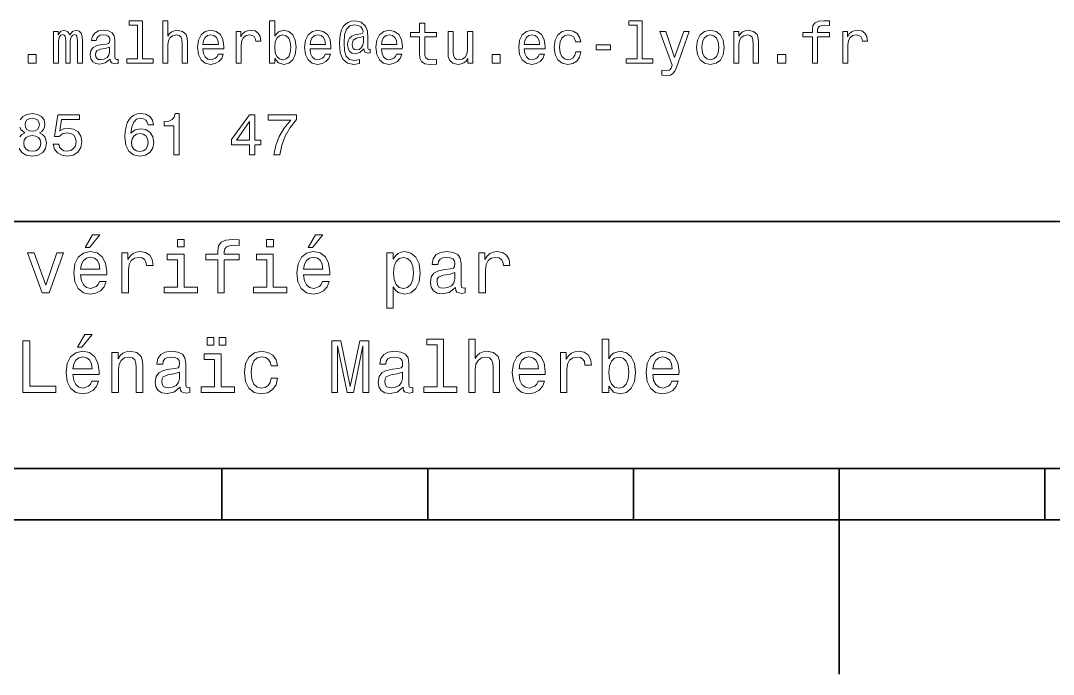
# Model space of a CAD drawing. Extents: x 0 to 297, y 0 to 210.
# Drawn here: x 108.7 to 158.9, y 0 to 31.7 of the extents above; entities that cross this region are included whole.
import ezdxf

# ---------------------------------------------------------------- set-up
doc = ezdxf.new("R2010")
doc.units = 0

msp = doc.modelspace()

# ---------------------------------------------------------------- linework, layer by layer
at = {"color": 7, "lineweight": 35}
for p, q in [((97, 22), (162, 22)), ((10, 10), (287, 10)), ((97, 10), (287, 10)), ((98.5, 7.5), (198.5, 7.5))]:
    msp.add_line(p, q, dxfattribs=at)
at = {"color": 7, "lineweight": 35, "ltscale": 0.0625}
for p, q in [((118.5, 10), (118.5, 7.5)), ((128.5, 10), (128.5, 7.5)), ((138.5, 10), (138.5, 7.5)), ((158.5, 10), (158.5, 7.5))]:
    msp.add_line(p, q, dxfattribs=at)
at = {"color": 7, "lineweight": 35, "ltscale": 0.25}
msp.add_line((148.5, 10), (148.5, 0), dxfattribs=at)
at = {"color": 7, "lineweight": 13}
for points in [[(114.389046, 31.536022), (114.389046, 29.893372), (113.867432, 29.893372), (113.867432, 29.680115), (115.161385, 29.680115), (115.161385, 29.893372), (114.642654, 29.893372), (114.642654, 31.749279), (113.991356, 31.749279), (113.991356, 31.536022)], [(115.619598, 29.680115), (115.873199, 29.680115), (115.873199, 30.573486), (115.899132, 30.778097), (115.982712, 30.927954), (116.112389, 31.020172), (116.285301, 31.054754), (116.42363, 31.025936), (116.510086, 30.948126), (116.553314, 30.818443), (116.567719, 30.645533), (116.567719, 29.680115), (116.82132, 29.680115), (116.82132, 30.697407), (116.809799, 30.902018), (116.757919, 31.072046), (116.587891, 31.227665), (116.322769, 31.282421), (116.178673, 31.262247), (116.054756, 31.207493), (115.951004, 31.121037), (115.873199, 31.002882), (115.873199, 31.749279), (115.619598, 31.749279)], [(121.0634, 29.919308), (121.250717, 29.697405), (121.507202, 29.62536), (121.749283, 29.680115), (121.942368, 29.844379), (122.0634, 30.106628), (122.109512, 30.45533), (122.0634, 30.804033), (121.939484, 31.0634), (121.749283, 31.224783), (121.507202, 31.282421), (121.253601, 31.207493), (121.149857, 31.115273), (121.0634, 30.991354), (121.0634, 31.749279), (120.809799, 31.749279), (120.809799, 29.680115), (121.0634, 29.680115)], [(125.708939, 30.190201), (125.708939, 30.357347), (125.662827, 30.348703), (125.60807, 30.368876), (125.590782, 30.429394), (125.590782, 30.902018), (125.567726, 31.236311), (125.47551, 31.48415), (125.259369, 31.668587), (124.956772, 31.734869), (124.780983, 31.717579), (124.631126, 31.665705), (124.501442, 31.57925), (124.397697, 31.458212), (124.317001, 31.305475), (124.259369, 31.118155), (124.224785, 30.893372), (124.213257, 30.639769), (124.253601, 30.193083), (124.383286, 29.87608), (124.599426, 29.685879), (124.907784, 29.62536), (125.190201, 29.671469), (125.190201, 29.861671), (124.942368, 29.815561), (124.703171, 29.864553), (124.54467, 30.023054), (124.458214, 30.291065), (124.432281, 30.680115), (124.461098, 31.060518), (124.559082, 31.331411), (124.717583, 31.495676), (124.948128, 31.550432), (125.123917, 31.518732), (125.253601, 31.443804), (125.334297, 31.331411), (125.363113, 31.201729), (125.331413, 31.138329), (125.244957, 31.109509), (124.96254, 31.066282), (124.806915, 31.002882), (124.694527, 30.904898), (124.628242, 30.769451), (124.60807, 30.590778), (124.634003, 30.397694), (124.706055, 30.253601), (124.824211, 30.164265), (124.979828, 30.135447), (125.207497, 30.195965), (125.400574, 30.386166), (125.400574, 30.368876), (125.446686, 30.216137), (125.605186, 30.170029)], [(128.103745, 30.959654), (128.103745, 30.184437), (128.121033, 29.933718), (128.201736, 29.760807), (128.363113, 29.659943), (128.636887, 29.62536), (128.9366, 29.639769), (128.9366, 29.858789), (128.717575, 29.841497), (128.518738, 29.864553), (128.412109, 29.9366), (128.365997, 30.057636), (128.357346, 30.227665), (128.357346, 30.959654), (128.9366, 30.959654), (128.9366, 31.175793), (128.357346, 31.175793), (128.357346, 31.628242), (128.103745, 31.628242), (128.103745, 31.175793), (127.66571, 31.175793), (127.66571, 30.959654)], [(138.677246, 31.536022), (138.677246, 29.893372), (138.155624, 29.893372), (138.155624, 29.680115), (139.44957, 29.680115), (139.44957, 29.893372), (138.930847, 29.893372), (138.930847, 31.749279), (138.279541, 31.749279), (138.279541, 31.536022)], [(147.198853, 30.959654), (147.198853, 29.680115), (147.452454, 29.680115), (147.452454, 30.959654), (148.028824, 30.959654), (148.028824, 31.175793), (147.452454, 31.175793), (147.452454, 31.270893), (147.472626, 31.386166), (147.53891, 31.463976), (147.651306, 31.510086), (147.812683, 31.527376), (148.028824, 31.51585), (148.028824, 31.734869), (147.755051, 31.749279), (147.507217, 31.723343), (147.334305, 31.645533), (147.23056, 31.510086), (147.198853, 31.317001), (147.198853, 31.175793), (146.734879, 31.175793), (146.734879, 30.959654)], [(110.314117, 29.680115), (110.547546, 29.680115), (110.547546, 30.714697), (110.561958, 30.870316), (110.605186, 30.982708), (110.671471, 31.04899), (110.757927, 31.074928), (110.827087, 31.051872), (110.873199, 30.994236), (110.896255, 30.896254), (110.9049, 30.766571), (110.9049, 29.680115), (111.123917, 29.680115), (111.123917, 30.714697), (111.138329, 30.867435), (111.181557, 30.979826), (111.250717, 31.04899), (111.337173, 31.074928), (111.406342, 31.051872), (111.452446, 30.994236), (111.48127, 30.766571), (111.48127, 29.680115), (111.714699, 29.680115), (111.714699, 30.749279), (111.700287, 30.971182), (111.654175, 31.141211), (111.561958, 31.244957), (111.412102, 31.282421), (111.236313, 31.224783), (111.100861, 31.057636), (110.994232, 31.221901), (110.815559, 31.282421), (110.651299, 31.224783), (110.538902, 31.0634), (110.538902, 31.227665), (110.314117, 31.227665)], [(113.06916, 29.881844), (113.06916, 29.873198), (113.083572, 29.775215), (113.126801, 29.706051), (113.308357, 29.651297), (113.44957, 29.674351), (113.44957, 29.870316), (113.389046, 29.861671), (113.308357, 29.899136), (113.293945, 30.014408), (113.293945, 30.815561), (113.259369, 31.020172), (113.158501, 31.164265), (112.982712, 31.250719), (112.734871, 31.282421), (112.492798, 31.247837), (112.314117, 31.149855), (112.201729, 30.997118), (112.164261, 30.795389), (112.164261, 30.778097), (112.39193, 30.778097), (112.412102, 30.899136), (112.475502, 30.98559), (112.579247, 31.037464), (112.726227, 31.057636), (112.867432, 31.043226), (112.9683, 31), (113.028816, 30.925072), (113.048988, 30.821325), (113.03746, 30.700287), (112.991356, 30.639769), (112.876083, 30.61095), (112.659943, 30.587896), (112.412102, 30.536022), (112.236313, 30.443804), (112.132561, 30.299711), (112.100861, 30.086454), (112.129684, 29.896254), (112.219017, 29.755043), (112.363113, 29.665705), (112.561958, 29.634005), (112.829971, 29.694525)], [(117.57637, 30.380404), (118.590775, 30.380404), (118.593658, 30.498558), (118.547546, 30.829971), (118.420746, 31.077808), (118.219017, 31.227665), (117.951004, 31.282421), (117.688759, 31.224783), (117.48703, 31.0634), (117.357346, 30.801151), (117.311234, 30.45533), (117.354462, 30.100864), (117.484146, 29.841497), (117.682999, 29.680115), (117.94236, 29.62536), (118.167145, 29.662825), (118.351585, 29.760807), (118.48703, 29.916426), (118.564842, 30.123919), (118.314117, 30.123919), (118.262245, 30.008644), (118.187317, 29.92219), (117.97406, 29.853025), (117.809799, 29.884726), (117.685883, 29.98559), (117.605186, 30.149855), (117.57637, 30.371758)], [(119.184433, 29.680115), (119.438042, 29.680115), (119.438042, 30.56484), (119.463974, 30.778097), (119.541786, 30.930836), (119.668587, 31.023054), (119.838615, 31.054754), (119.965416, 31.034582), (120.060516, 30.976944), (120.118156, 30.878962), (120.138329, 30.746397), (120.394814, 30.746397), (120.360229, 30.979826), (120.265129, 31.146973), (120.106628, 31.247837), (119.890488, 31.282421), (119.743515, 31.259365), (119.616714, 31.201729), (119.504318, 31.103746), (119.414986, 30.971182), (119.414986, 31.227665), (119.184433, 31.227665)], [(122.780983, 30.380404), (123.795387, 30.380404), (123.798271, 30.498558), (123.752167, 30.829971), (123.625359, 31.077808), (123.42363, 31.227665), (123.155624, 31.282421), (122.893372, 31.224783), (122.691643, 31.0634), (122.561958, 30.801151), (122.515854, 30.45533), (122.559082, 30.100864), (122.688759, 29.841497), (122.887611, 29.680115), (123.146973, 29.62536), (123.371758, 29.662825), (123.556198, 29.760807), (123.691643, 29.916426), (123.769455, 30.123919), (123.51873, 30.123919), (123.466858, 30.008644), (123.39193, 29.92219), (123.178673, 29.853025), (123.014412, 29.884726), (122.890488, 29.98559), (122.809799, 30.149855), (122.780983, 30.371758)], [(126.250725, 30.380404), (127.265129, 30.380404), (127.268013, 30.498558), (127.221909, 30.829971), (127.0951, 31.077808), (126.893372, 31.227665), (126.625366, 31.282421), (126.363113, 31.224783), (126.161385, 31.0634), (126.0317, 30.801151), (125.985596, 30.45533), (126.028824, 30.100864), (126.158501, 29.841497), (126.357353, 29.680115), (126.616714, 29.62536), (126.841499, 29.662825), (127.02594, 29.760807), (127.161385, 29.916426), (127.239197, 30.123919), (126.988472, 30.123919), (126.9366, 30.008644), (126.861671, 29.92219), (126.648415, 29.853025), (126.484154, 29.884726), (126.360229, 29.98559), (126.279541, 30.149855), (126.250725, 30.371758)], [(130.69165, 31.227665), (130.438049, 31.227665), (130.438049, 30.334293), (130.409225, 30.126801), (130.325653, 29.976944), (130.195969, 29.884726), (130.02594, 29.855907), (129.890488, 29.878962), (129.804031, 29.948126), (129.755051, 30.066282), (129.743515, 30.233429), (129.743515, 31.227665), (129.489914, 31.227665), (129.489914, 30.210375), (129.498566, 30.005764), (129.553314, 29.835733), (129.720459, 29.680115), (129.98848, 29.62536), (130.132568, 29.645533), (130.256485, 29.697405), (130.363113, 29.786743), (130.44957, 29.916426), (130.44957, 29.680115), (130.69165, 29.680115)], [(133.190201, 30.380404), (134.20462, 30.380404), (134.207489, 30.498558), (134.161392, 30.829971), (134.034592, 31.077808), (133.832855, 31.227665), (133.56485, 31.282421), (133.302597, 31.224783), (133.100861, 31.0634), (132.971191, 30.801151), (132.925079, 30.45533), (132.968307, 30.100864), (133.097992, 29.841497), (133.296829, 29.680115), (133.556198, 29.62536), (133.780975, 29.662825), (133.965424, 29.760807), (134.100861, 29.916426), (134.17868, 30.123919), (133.927963, 30.123919), (133.876083, 30.008644), (133.801147, 29.92219), (133.587906, 29.853025), (133.42363, 29.884726), (133.299713, 29.98559), (133.219025, 30.149855), (133.190201, 30.371758)], [(135.688766, 30.714697), (135.939484, 30.714697), (135.887604, 30.945244), (135.763702, 31.126801), (135.570618, 31.239193), (135.319885, 31.282421), (135.043228, 31.224783), (134.832855, 31.0634), (134.700287, 30.801151), (134.654175, 30.449568), (134.697418, 30.100864), (134.827087, 29.841497), (135.031708, 29.680115), (135.311249, 29.62536), (135.559082, 29.668587), (135.752167, 29.789625), (135.884735, 29.979826), (135.942368, 30.233429), (135.700287, 30.233429), (135.657074, 30.072046), (135.57637, 29.951008), (135.461105, 29.87608), (135.319885, 29.853025), (135.144104, 29.89049), (135.017303, 30.005764), (134.939484, 30.193083), (134.913544, 30.458212), (134.939484, 30.717579), (135.020172, 30.904898), (135.149857, 31.020172), (135.319885, 31.060518), (135.469742, 31.034582), (135.582138, 30.9683), (135.657074, 30.858789)], [(140.948135, 31.227665), (140.504333, 29.95389), (140.069168, 31.227665), (139.792511, 31.227665), (140.380402, 29.59366), (140.328537, 29.449568), (140.247849, 29.351585), (140.112396, 29.319883), (139.878967, 29.348703), (139.878967, 29.103746), (140.123932, 29.08069), (140.299713, 29.103746), (140.423645, 29.175793), (140.51297, 29.299711), (140.59079, 29.481268), (141.219025, 31.227665)], [(141.567734, 30.45245), (141.613831, 30.100864), (141.746399, 29.841497), (141.956787, 29.680115), (142.239197, 29.62536), (142.518738, 29.680115), (142.729111, 29.838615), (142.861679, 30.097982), (142.910675, 30.45245), (142.861679, 30.804033), (142.729111, 31.066282), (142.518738, 31.224783), (142.239197, 31.282421), (141.956787, 31.224783), (141.746399, 31.0634), (141.613831, 30.804033)], [(143.377533, 29.680115), (143.631134, 29.680115), (143.631134, 30.573486), (143.657074, 30.778097), (143.740646, 30.927954), (143.870331, 31.020172), (144.043243, 31.054754), (144.181564, 31.025936), (144.268021, 30.948126), (144.311249, 30.818443), (144.325653, 30.645533), (144.325653, 29.680115), (144.579254, 29.680115), (144.579254, 30.697407), (144.567734, 30.902018), (144.515854, 31.072046), (144.345825, 31.227665), (144.080704, 31.282421), (143.933731, 31.262247), (143.809814, 31.207493), (143.703186, 31.115273), (143.619598, 30.991354), (143.619598, 31.227665), (143.377533, 31.227665)], [(148.677246, 29.680115), (148.930847, 29.680115), (148.930847, 30.56484), (148.956787, 30.778097), (149.034592, 30.930836), (149.161392, 31.023054), (149.331421, 31.054754), (149.458221, 31.034582), (149.553314, 30.976944), (149.610962, 30.878962), (149.631134, 30.746397), (149.887619, 30.746397), (149.853027, 30.979826), (149.757935, 31.146973), (149.599426, 31.247837), (149.383301, 31.282421), (149.236328, 31.259365), (149.109528, 31.201729), (148.997131, 31.103746), (148.907791, 30.971182), (148.907791, 31.227665), (148.677246, 31.227665)], [(117.57637, 30.593658), (117.60807, 30.792507), (117.685883, 30.93948), (117.804031, 31.028818), (117.959656, 31.060518), (118.112389, 31.028818), (118.230545, 30.93948), (118.302597, 30.792507), (118.328529, 30.593658)], [(121.850143, 30.45533), (121.821327, 30.195965), (121.743515, 30.005764), (121.619598, 29.89049), (121.463974, 29.853025), (121.293945, 29.89049), (121.170029, 30.005764), (121.092216, 30.193083), (121.066284, 30.45533), (121.092216, 30.714697), (121.170029, 30.902018), (121.293945, 31.014408), (121.463974, 31.054754), (121.619598, 31.014408), (121.743515, 30.899136), (121.821327, 30.711815)], [(122.780983, 30.593658), (122.812683, 30.792507), (122.890488, 30.93948), (123.008644, 31.028818), (123.164268, 31.060518), (123.317001, 31.028818), (123.435158, 30.93948), (123.507202, 30.792507), (123.533142, 30.593658)], [(125.374641, 30.734869), (125.345825, 30.556196), (125.273773, 30.429394), (125.164268, 30.351585), (125.034584, 30.328529), (124.945244, 30.342939), (124.881844, 30.394812), (124.841499, 30.481268), (124.829971, 30.602304), (124.878967, 30.801151), (125.046112, 30.904898), (125.374641, 30.98559)], [(126.250725, 30.593658), (126.282425, 30.792507), (126.360229, 30.93948), (126.478386, 31.028818), (126.63401, 31.060518), (126.786743, 31.028818), (126.9049, 30.93948), (126.976944, 30.792507), (127.002884, 30.593658)], [(133.190201, 30.593658), (133.221909, 30.792507), (133.299713, 30.93948), (133.417877, 31.028818), (133.573486, 31.060518), (133.726227, 31.028818), (133.844391, 30.93948), (133.916428, 30.792507), (133.942368, 30.593658)], [(141.827087, 30.45533), (141.853027, 30.714697), (141.933716, 30.902018), (142.063416, 31.01729), (142.239197, 31.057636), (142.412109, 31.01729), (142.541794, 30.904898), (142.622482, 30.714697), (142.651306, 30.45533), (142.622482, 30.193083), (142.541794, 30.002882), (142.412109, 29.887608), (142.239197, 29.850143), (142.063416, 29.887608), (141.933716, 30.002882), (141.853027, 30.193083)], [(113.040344, 30.221901), (113.00576, 30.072046), (112.913544, 29.956772), (112.775215, 29.881844), (112.605186, 29.855907), (112.495674, 29.870316), (112.41787, 29.916426), (112.368874, 29.997118), (112.354462, 30.10951), (112.365997, 30.210375), (112.412102, 30.282421), (112.596542, 30.363111), (112.829971, 30.397694), (113.040344, 30.466858)], [(136.685883, 30.340057), (137.383286, 30.340057), (137.383286, 30.567722), (136.685883, 30.567722)], [(109.077812, 29.680115), (109.475502, 29.680115), (109.475502, 30.10951), (109.077812, 30.10951)], [(131.631134, 29.680115), (132.028824, 29.680115), (132.028824, 30.10951), (131.631134, 30.10951)], [(145.510101, 29.680115), (145.907791, 29.680115), (145.907791, 30.10951), (145.510101, 30.10951)], [(110.296829, 25.746399), (110.360229, 25.510088), (110.501442, 25.325649), (110.708931, 25.210375), (110.97406, 25.167149), (111.265129, 25.219021), (111.492798, 25.360231), (111.636887, 25.585016), (111.691643, 25.873199), (111.642654, 26.141211), (111.504318, 26.351585), (111.288185, 26.487032), (111.008644, 26.536024), (110.792503, 26.501442), (110.625359, 26.406342), (110.706055, 26.945246), (111.58213, 26.945246), (111.58213, 27.181557), (110.51297, 27.181557), (110.354469, 26.121038), (110.585014, 26.121038), (110.752159, 26.256485), (110.965416, 26.305477), (111.149857, 26.273777), (111.291061, 26.181557), (111.380402, 26.040346), (111.412102, 25.858791), (111.380402, 25.677235), (111.288185, 25.536024), (111.146973, 25.446688), (110.965416, 25.414986), (110.812683, 25.43516), (110.694527, 25.501442), (110.60807, 25.605188), (110.564842, 25.746399)], [(115.172913, 26.685881), (115.118156, 26.91931), (114.991356, 27.09222), (114.795387, 27.201731), (114.541786, 27.239193), (114.371758, 27.219021), (114.224785, 27.164267), (114.0951, 27.074928), (113.985588, 26.948128), (113.899132, 26.789627), (113.835732, 26.596542), (113.795387, 26.368877), (113.783859, 26.112392), (113.829971, 25.703171), (113.971176, 25.406342), (114.198845, 25.227667), (114.510086, 25.167149), (114.789627, 25.219021), (115.002884, 25.354467), (115.141205, 25.567724), (115.190201, 25.838617), (115.141205, 26.112392), (115.008644, 26.322767), (114.804031, 26.455332), (114.55043, 26.501442), (114.276657, 26.443806), (114.072044, 26.279539), (114.115273, 26.596542), (114.207489, 26.824209), (114.348701, 26.959656), (114.544662, 27.005764), (114.688759, 26.98271), (114.798271, 26.922192), (114.870316, 26.821327), (114.907776, 26.685881)], [(116.164261, 25.224785), (116.426514, 25.224785), (116.426514, 27.239193), (116.230545, 27.239193), (116.178673, 27.063402), (116.074928, 26.945246), (115.916428, 26.876081), (115.697403, 26.853027), (115.697403, 26.648417), (116.164261, 26.648417)], [(119.844376, 25.224785), (120.103745, 25.224785), (120.103745, 25.720463), (120.389046, 25.720463), (120.389046, 25.95101), (120.103745, 25.95101), (120.103745, 27.181557), (119.841499, 27.181557), (118.965416, 25.974064), (118.965416, 25.720463), (119.844376, 25.720463)], [(121.020172, 25.224785), (121.311241, 25.224785), (121.406342, 25.700289), (121.573486, 26.144093), (121.809799, 26.556196), (122.118156, 26.942364), (122.118156, 27.181557), (120.746399, 27.181557), (120.746399, 26.91931), (121.841499, 26.91931), (121.524498, 26.53026), (121.285301, 26.12392), (121.118156, 25.691643)], [(108.927956, 26.700289), (108.951012, 26.827091), (109.020172, 26.925074), (109.129684, 26.985592), (109.276657, 27.008646), (109.420746, 26.985592), (109.530258, 26.925074), (109.599426, 26.827091), (109.625359, 26.700289), (109.599426, 26.570606), (109.530258, 26.469742), (109.420746, 26.40346), (109.276657, 26.383286), (109.129684, 26.406342), (109.020172, 26.469742), (108.951012, 26.570606)], [(119.207489, 25.95101), (119.844376, 26.847263), (119.844376, 25.95101)], [(108.864555, 25.804035), (108.890488, 25.956774), (108.97406, 26.072046), (109.103745, 26.146975), (109.276657, 26.172913), (109.446686, 26.146975), (109.57637, 26.072046), (109.659943, 25.956774), (109.688759, 25.804035), (109.659943, 25.639771), (109.57637, 25.515852), (109.446686, 25.43516), (109.276657, 25.409224), (109.103745, 25.43516), (108.97406, 25.515852), (108.890488, 25.639771)], [(114.91066, 25.835735), (114.87896, 25.654181), (114.798271, 25.515852), (114.668587, 25.423632), (114.507202, 25.394814), (114.337173, 25.423632), (114.207489, 25.51297), (114.123917, 25.651299), (114.097977, 25.832853), (114.126801, 26.011528), (114.207489, 26.146975), (114.340057, 26.233431), (114.51873, 26.265131), (114.674347, 26.233431), (114.798271, 26.149857), (114.87896, 26.01441)], [(111.84726, 20.728386), (112.059799, 20.728386), (112.560516, 21.340778), (112.207489, 21.340778)], [(116.667145, 21.117435), (116.33213, 21.117435), (116.33213, 20.757204), (116.667145, 20.757204)], [(118.295387, 20.130404), (118.295387, 18.530979), (118.612396, 18.530979), (118.612396, 20.130404), (119.332855, 20.130404), (119.332855, 20.400576), (118.612396, 20.400576), (118.612396, 20.519451), (118.637611, 20.663544), (118.720459, 20.760807), (118.860954, 20.818443), (119.062683, 20.840057), (119.332855, 20.825647), (119.332855, 21.099422), (118.990631, 21.117435), (118.680832, 21.085014), (118.464699, 20.987751), (118.335014, 20.818443), (118.295387, 20.577089), (118.295387, 20.400576), (117.715424, 20.400576), (117.715424, 20.130404)], [(121.004326, 21.117435), (120.669312, 21.117435), (120.669312, 20.757204), (121.004326, 20.757204)], [(122.690201, 20.728386), (122.90274, 20.728386), (123.403458, 21.340778), (123.05043, 21.340778)], [(109.761528, 18.530979), (110.096542, 18.530979), (110.802597, 20.465418), (110.474785, 20.465418), (109.930832, 18.905619), (109.376083, 20.465418), (109.04467, 20.465418)], [(111.627518, 19.40634), (112.895531, 19.40634), (112.899132, 19.554033), (112.841499, 19.9683), (112.682999, 20.278097), (112.430832, 20.465418), (112.095825, 20.533861), (111.768013, 20.461815), (111.515854, 20.260086), (111.353745, 19.932276), (111.296112, 19.5), (111.350143, 19.056915), (111.512245, 18.732708), (111.760803, 18.530979), (112.085014, 18.462536), (112.365997, 18.509365), (112.596542, 18.631844), (112.765854, 18.826368), (112.863113, 19.085733), (112.549713, 19.085733), (112.484871, 18.941643), (112.391212, 18.833572), (112.124641, 18.747118), (111.919312, 18.786743), (111.764412, 18.912823), (111.663544, 19.118155), (111.627518, 19.395533)], [(111.627518, 19.672911), (111.667145, 19.921469), (111.764412, 20.105186), (111.912102, 20.216858), (112.106628, 20.256483), (112.297546, 20.216858), (112.445244, 20.105186), (112.535301, 19.921469), (112.567726, 19.672911)], [(113.637604, 18.530979), (113.954613, 18.530979), (113.954613, 19.636887), (113.98703, 19.903458), (114.08429, 20.094379), (114.242798, 20.209654), (114.45533, 20.249279), (114.613831, 20.224062), (114.732712, 20.152016), (114.804756, 20.029537), (114.829971, 19.863832), (115.150574, 19.863832), (115.107346, 20.155619), (114.988472, 20.364553), (114.790344, 20.490633), (114.520172, 20.533861), (114.336456, 20.505043), (114.177956, 20.432997), (114.03746, 20.310518), (113.925789, 20.144812), (113.925789, 20.465418), (113.637604, 20.465418)], [(116.656342, 18.79755), (116.656342, 20.400576), (115.842216, 20.400576), (115.842216, 20.130404), (116.33934, 20.130404), (116.33934, 18.79755), (115.690918, 18.79755), (115.690918, 18.530979), (117.311958, 18.530979), (117.311958, 18.79755)], [(120.993515, 18.79755), (120.993515, 20.400576), (120.179398, 20.400576), (120.179398, 20.130404), (120.676514, 20.130404), (120.676514, 18.79755), (120.028099, 18.79755), (120.028099, 18.530979), (121.649139, 18.530979), (121.649139, 18.79755)], [(122.470459, 19.40634), (123.73848, 19.40634), (123.742081, 19.554033), (123.684441, 19.9683), (123.52594, 20.278097), (123.273773, 20.465418), (122.938766, 20.533861), (122.610954, 20.461815), (122.358795, 20.260086), (122.196686, 19.932276), (122.139053, 19.5), (122.193085, 19.056915), (122.355194, 18.732708), (122.603745, 18.530979), (122.927956, 18.462536), (123.208939, 18.509365), (123.439484, 18.631844), (123.608795, 18.826368), (123.706055, 19.085733), (123.392654, 19.085733), (123.327812, 18.941643), (123.234154, 18.833572), (122.967583, 18.747118), (122.762253, 18.786743), (122.607353, 18.912823), (122.506485, 19.118155), (122.470459, 19.395533)], [(122.470459, 19.672911), (122.510086, 19.921469), (122.607353, 20.105186), (122.755043, 20.216858), (122.94957, 20.256483), (123.140488, 20.216858), (123.288185, 20.105186), (123.378242, 19.921469), (123.410667, 19.672911)], [(126.829254, 20.166426), (126.829254, 20.465418), (126.512253, 20.465418), (126.512253, 17.7817), (126.829254, 17.7817), (126.829254, 18.826368), (126.940926, 18.657061), (127.067009, 18.545389), (127.38401, 18.462536), (127.6866, 18.530979), (127.924355, 18.736311), (128.079254, 19.060518), (128.136887, 19.5), (128.079254, 19.935879), (127.924355, 20.260086), (127.6866, 20.461815), (127.38401, 20.533861), (127.211098, 20.512247), (127.0634, 20.443804), (126.937325, 20.328529)], [(127.329971, 18.747118), (127.117439, 18.793947), (126.96254, 18.93804), (126.86528, 19.17219), (126.832855, 19.5), (126.86528, 19.824207), (126.96254, 20.058357), (127.117439, 20.198847), (127.329971, 20.249279), (127.524498, 20.198847), (127.679398, 20.054754), (127.776657, 19.820604), (127.812683, 19.5), (127.776657, 19.175793), (127.679398, 18.93804), (127.524498, 18.793947)], [(129.847992, 18.78314), (129.847992, 18.772333), (129.865997, 18.649855), (129.920029, 18.5634), (130.146973, 18.494957), (130.323486, 18.523775), (130.323486, 18.768732), (130.247849, 18.757925), (130.146973, 18.804754), (130.128967, 18.948847), (130.128967, 19.950287), (130.085739, 20.206051), (129.959656, 20.386166), (129.739914, 20.494236), (129.430115, 20.533861), (129.127533, 20.490633), (128.904175, 20.368155), (128.763687, 20.177233), (128.716858, 19.925072), (128.716858, 19.903458), (129.00145, 19.903458), (129.026657, 20.054754), (129.105911, 20.162823), (129.235596, 20.227665), (129.419312, 20.252882), (129.595825, 20.234869), (129.721909, 20.180836), (129.797562, 20.087175), (129.822769, 19.957493), (129.808365, 19.806194), (129.750732, 19.730547), (129.606628, 19.694523), (129.336456, 19.665705), (129.026657, 19.600864), (128.806915, 19.48559), (128.677246, 19.305475), (128.637619, 19.038904), (128.67363, 18.801151), (128.785309, 18.62464), (128.965424, 18.512968), (129.213989, 18.473343), (129.548996, 18.54899)], [(130.986313, 18.530979), (131.303314, 18.530979), (131.303314, 19.636887), (131.335739, 19.903458), (131.432999, 20.094379), (131.591507, 20.209654), (131.804047, 20.249279), (131.96254, 20.224062), (132.081421, 20.152016), (132.153473, 20.029537), (132.17868, 19.863832), (132.499283, 19.863832), (132.456055, 20.155619), (132.337189, 20.364553), (132.139053, 20.490633), (131.868881, 20.533861), (131.685165, 20.505043), (131.526657, 20.432997), (131.386169, 20.310518), (131.274506, 20.144812), (131.274506, 20.465418), (130.986313, 20.465418)], [(129.811966, 19.208212), (129.768738, 19.020893), (129.653458, 18.876801), (129.48056, 18.78314), (129.268021, 18.750719), (129.131134, 18.768732), (129.033875, 18.826368), (128.972626, 18.927233), (128.95462, 19.067722), (128.969025, 19.193804), (129.026657, 19.283861), (129.257202, 19.384726), (129.548996, 19.427954), (129.811966, 19.514408)], [(108.824203, 13.690562), (110.430832, 13.690562), (110.430832, 13.993155), (109.155617, 13.993155), (109.155617, 16.190563), (108.824203, 16.190563)], [(111.475502, 15.887968), (111.688034, 15.887968), (112.188759, 16.50036), (111.835732, 16.50036)], [(117.783134, 15.988833), (118.103745, 15.988833), (118.103745, 16.359871), (117.783134, 16.359871)], [(118.363106, 15.988833), (118.683716, 15.988833), (118.683716, 16.359871), (118.363106, 16.359871)], [(123.835007, 13.690562), (124.112389, 13.690562), (124.112389, 15.960014), (124.580688, 13.690562), (124.890488, 13.690562), (125.355179, 15.960014), (125.355179, 13.690562), (125.636162, 13.690562), (125.636162, 16.190563), (125.196678, 16.190563), (124.73558, 13.985951), (124.278091, 16.190563), (123.835007, 16.190563)], [(128.957489, 16.010447), (128.957489, 13.957133), (128.305466, 13.957133), (128.305466, 13.690562), (129.922913, 13.690562), (129.922913, 13.957133), (129.27449, 13.957133), (129.27449, 16.277018), (128.460373, 16.277018), (128.460373, 16.010447)], [(130.495667, 13.690562), (130.812683, 13.690562), (130.812683, 14.807277), (130.845093, 15.063041), (130.94957, 15.25036), (131.111664, 15.365634), (131.327805, 15.408862), (131.500717, 15.372839), (131.60878, 15.275577), (131.662827, 15.113473), (131.680832, 14.897335), (131.680832, 13.690562), (131.997833, 13.690562), (131.997833, 14.962176), (131.983429, 15.217939), (131.918579, 15.430475), (131.706055, 15.625), (131.374634, 15.693444), (131.194519, 15.668228), (131.039627, 15.599784), (130.909943, 15.491714), (130.812683, 15.344021), (130.812683, 16.277018), (130.495667, 16.277018)], [(137.30043, 13.989553), (137.534576, 13.712176), (137.855194, 13.622118), (138.157776, 13.690562), (138.399139, 13.895894), (138.55043, 14.223703), (138.608063, 14.659582), (138.55043, 15.095461), (138.395538, 15.419669), (138.157776, 15.621398), (137.855194, 15.693444), (137.538177, 15.599784), (137.408508, 15.48451), (137.30043, 15.329611), (137.30043, 16.277018), (136.983429, 16.277018), (136.983429, 13.690562), (137.30043, 13.690562)], [(111.25576, 14.565923), (112.523773, 14.565923), (112.527374, 14.713617), (112.469734, 15.127882), (112.311234, 15.43768), (112.059074, 15.625), (111.72406, 15.693444), (111.396248, 15.621398), (111.144089, 15.419669), (110.981979, 15.091859), (110.924347, 14.659582), (110.978378, 14.216499), (111.140488, 13.892291), (111.389046, 13.690562), (111.713249, 13.622118), (111.994232, 13.668948), (112.224777, 13.791427), (112.394089, 13.985951), (112.491348, 14.245317), (112.177948, 14.245317), (112.113106, 14.101225), (112.019447, 13.993155), (111.752876, 13.9067), (111.547546, 13.946326), (111.392647, 14.072407), (111.291779, 14.277738), (111.25576, 14.555116)], [(113.146973, 13.690562), (113.463974, 13.690562), (113.463974, 14.807277), (113.496391, 15.063041), (113.600861, 15.25036), (113.762962, 15.365634), (113.979103, 15.408862), (114.152008, 15.372839), (114.260078, 15.275577), (114.314117, 15.113473), (114.33213, 14.897335), (114.33213, 13.690562), (114.649132, 13.690562), (114.649132, 14.962176), (114.63472, 15.217939), (114.569878, 15.430475), (114.357346, 15.625), (114.025932, 15.693444), (113.842216, 15.668228), (113.687317, 15.599784), (113.554031, 15.48451), (113.449562, 15.329611), (113.449562, 15.625), (113.146973, 15.625)], [(116.464691, 13.942723), (116.464691, 13.931917), (116.482704, 13.809439), (116.536736, 13.722983), (116.763687, 13.654539), (116.940201, 13.683357), (116.940201, 13.928314), (116.864548, 13.917507), (116.763687, 13.964337), (116.745674, 14.10843), (116.745674, 15.109871), (116.702446, 15.365634), (116.576363, 15.54575), (116.356621, 15.653819), (116.046822, 15.693444), (115.744232, 15.650216), (115.520889, 15.527738), (115.380402, 15.336816), (115.333572, 15.084655), (115.333572, 15.063041), (115.618149, 15.063041), (115.643364, 15.214337), (115.722618, 15.322407), (115.852303, 15.387248), (116.036018, 15.412464), (116.212532, 15.394453), (116.338608, 15.340418), (116.414261, 15.246758), (116.439476, 15.117075), (116.425064, 14.965778), (116.367432, 14.89013), (116.223335, 14.854107), (115.953163, 14.825289), (115.643364, 14.760447), (115.42363, 14.645173), (115.293945, 14.465058), (115.254318, 14.198487), (115.290344, 13.960735), (115.402016, 13.784223), (115.58213, 13.672551), (115.830688, 13.632925), (116.165703, 13.708573)], [(120.88472, 14.983789), (121.19812, 14.983789), (121.133278, 15.271975), (120.978378, 15.498919), (120.73703, 15.63941), (120.42363, 15.693444), (120.077805, 15.621398), (119.814835, 15.419669), (119.649132, 15.091859), (119.591492, 14.652378), (119.645531, 14.216499), (119.807632, 13.892291), (120.063393, 13.690562), (120.412819, 13.622118), (120.722618, 13.676153), (120.963974, 13.82745), (121.129677, 14.065202), (121.201721, 14.382205), (120.899132, 14.382205), (120.845093, 14.180476), (120.744232, 14.029179), (120.600136, 13.935519), (120.42363, 13.9067), (120.203888, 13.95353), (120.04538, 14.097623), (119.94812, 14.331773), (119.915703, 14.663185), (119.94812, 14.987392), (120.048988, 15.221542), (120.21109, 15.365634), (120.42363, 15.416066), (120.610947, 15.383646), (120.751434, 15.300793), (120.845093, 15.163905)], [(127.307632, 13.942723), (127.307632, 13.931917), (127.325645, 13.809439), (127.379677, 13.722983), (127.606621, 13.654539), (127.783134, 13.683357), (127.783134, 13.928314), (127.707489, 13.917507), (127.606621, 13.964337), (127.588608, 14.10843), (127.588608, 15.109871), (127.54538, 15.365634), (127.419304, 15.54575), (127.199562, 15.653819), (126.889763, 15.693444), (126.587173, 15.650216), (126.363831, 15.527738), (126.223335, 15.336816), (126.176506, 15.084655), (126.176506, 15.063041), (126.46109, 15.063041), (126.486305, 15.214337), (126.565559, 15.322407), (126.695236, 15.387248), (126.87896, 15.412464), (127.055466, 15.394453), (127.181549, 15.340418), (127.257202, 15.246758), (127.282417, 15.117075), (127.268005, 14.965778), (127.210373, 14.89013), (127.066277, 14.854107), (126.796104, 14.825289), (126.486305, 14.760447), (126.266563, 14.645173), (126.136887, 14.465058), (126.09726, 14.198487), (126.133278, 13.960735), (126.244949, 13.784223), (126.425064, 13.672551), (126.67363, 13.632925), (127.008636, 13.708573)], [(132.941635, 14.565923), (134.209656, 14.565923), (134.213257, 14.713617), (134.155609, 15.127882), (133.997116, 15.43768), (133.744949, 15.625), (133.409943, 15.693444), (133.082123, 15.621398), (132.829971, 15.419669), (132.667862, 15.091859), (132.610229, 14.659582), (132.664261, 14.216499), (132.82637, 13.892291), (133.074921, 13.690562), (133.399139, 13.622118), (133.680115, 13.668948), (133.91066, 13.791427), (134.079971, 13.985951), (134.177231, 14.245317), (133.863831, 14.245317), (133.798981, 14.101225), (133.705322, 13.993155), (133.438751, 13.9067), (133.233429, 13.946326), (133.078522, 14.072407), (132.977661, 14.277738), (132.941635, 14.555116)], [(134.951721, 13.690562), (135.268738, 13.690562), (135.268738, 14.79647), (135.301147, 15.063041), (135.398407, 15.253963), (135.556915, 15.369237), (135.769455, 15.408862), (135.927948, 15.383646), (136.046829, 15.3116), (136.118866, 15.189121), (136.144089, 15.023416), (136.464691, 15.023416), (136.421463, 15.315202), (136.302597, 15.524136), (136.104462, 15.650216), (135.83429, 15.693444), (135.650574, 15.664625), (135.492065, 15.59258), (135.351578, 15.470101), (135.239914, 15.304395), (135.239914, 15.625), (134.951721, 15.625)], [(139.447403, 14.565923), (140.715424, 14.565923), (140.719025, 14.713617), (140.661377, 15.127882), (140.502884, 15.43768), (140.250717, 15.625), (139.91571, 15.693444), (139.587891, 15.621398), (139.335739, 15.419669), (139.17363, 15.091859), (139.115997, 14.659582), (139.170029, 14.216499), (139.332138, 13.892291), (139.580688, 13.690562), (139.904892, 13.622118), (140.185883, 13.668948), (140.416428, 13.791427), (140.585739, 13.985951), (140.682999, 14.245317), (140.369598, 14.245317), (140.304749, 14.101225), (140.21109, 13.993155), (139.944519, 13.9067), (139.739197, 13.946326), (139.58429, 14.072407), (139.483429, 14.277738), (139.447403, 14.555116)], [(111.25576, 14.832493), (111.295387, 15.081052), (111.392647, 15.26477), (111.540344, 15.376441), (111.734863, 15.416066), (111.925789, 15.376441), (112.073479, 15.26477), (112.163536, 15.081052), (112.195961, 14.832493)], [(118.453163, 13.957133), (118.453163, 15.560159), (117.639046, 15.560159), (117.639046, 15.289986), (118.136162, 15.289986), (118.136162, 13.957133), (117.487747, 13.957133), (117.487747, 13.690562), (119.108788, 13.690562), (119.108788, 13.957133)], [(132.941635, 14.832493), (132.981262, 15.081052), (133.078522, 15.26477), (133.226227, 15.376441), (133.420746, 15.416066), (133.611664, 15.376441), (133.759369, 15.26477), (133.849426, 15.081052), (133.881836, 14.832493)], [(138.283859, 14.659582), (138.247833, 14.335375), (138.150574, 14.097623), (137.995682, 13.95353), (137.801147, 13.9067), (137.588623, 13.95353), (137.433716, 14.097623), (137.336456, 14.331773), (137.304031, 14.659582), (137.336456, 14.983789), (137.433716, 15.217939), (137.588623, 15.35843), (137.801147, 15.408862), (137.995682, 15.35843), (138.150574, 15.214337), (138.247833, 14.980187)], [(139.447403, 14.832493), (139.48703, 15.081052), (139.58429, 15.26477), (139.731995, 15.376441), (139.926514, 15.416066), (140.117432, 15.376441), (140.265137, 15.26477), (140.355194, 15.081052), (140.387604, 14.832493)], [(116.428673, 14.367796), (116.385445, 14.180476), (116.270164, 14.036384), (116.09726, 13.942723), (115.88472, 13.910303), (115.747833, 13.928314), (115.650574, 13.985951), (115.589333, 14.086816), (115.57132, 14.227305), (115.585732, 14.353387), (115.643364, 14.443444), (115.873917, 14.544309), (116.165703, 14.587536), (116.428673, 14.673991)], [(127.271606, 14.367796), (127.228378, 14.180476), (127.113106, 14.036384), (126.940201, 13.942723), (126.727661, 13.910303), (126.590775, 13.928314), (126.493515, 13.985951), (126.432274, 14.086816), (126.414261, 14.227305), (126.428665, 14.353387), (126.486305, 14.443444), (126.716858, 14.544309), (127.008636, 14.587536), (127.271606, 14.673991)]]:
    msp.add_lwpolyline(points, close=True, dxfattribs=at)
for points in [[(108.634003, 25.541788), (108.766571, 25.342941), (108.982712, 25.216139), (109.276657, 25.167149), (109.567726, 25.216139), (109.783859, 25.342941), (109.916428, 25.541788), (109.965416, 25.798271), (109.94236, 25.9683), (109.881844, 26.10951), (109.778099, 26.221903), (109.634003, 26.302595), (109.749283, 26.371759), (109.829971, 26.46686), (109.87896, 26.582134), (109.896255, 26.723343), (109.850143, 26.927956), (109.729103, 27.09222), (109.533142, 27.198849), (109.276657, 27.239193), (109.017288, 27.198849), (108.821327, 27.09222), (108.697403, 26.927956)], [(108.668587, 26.582134), (108.717575, 26.46686), (108.919312, 26.302595), (108.772331, 26.221903), (108.671471, 26.10951)]]:
    msp.add_lwpolyline(points, dxfattribs=at)

doc.saveas('drawing.dxf')
